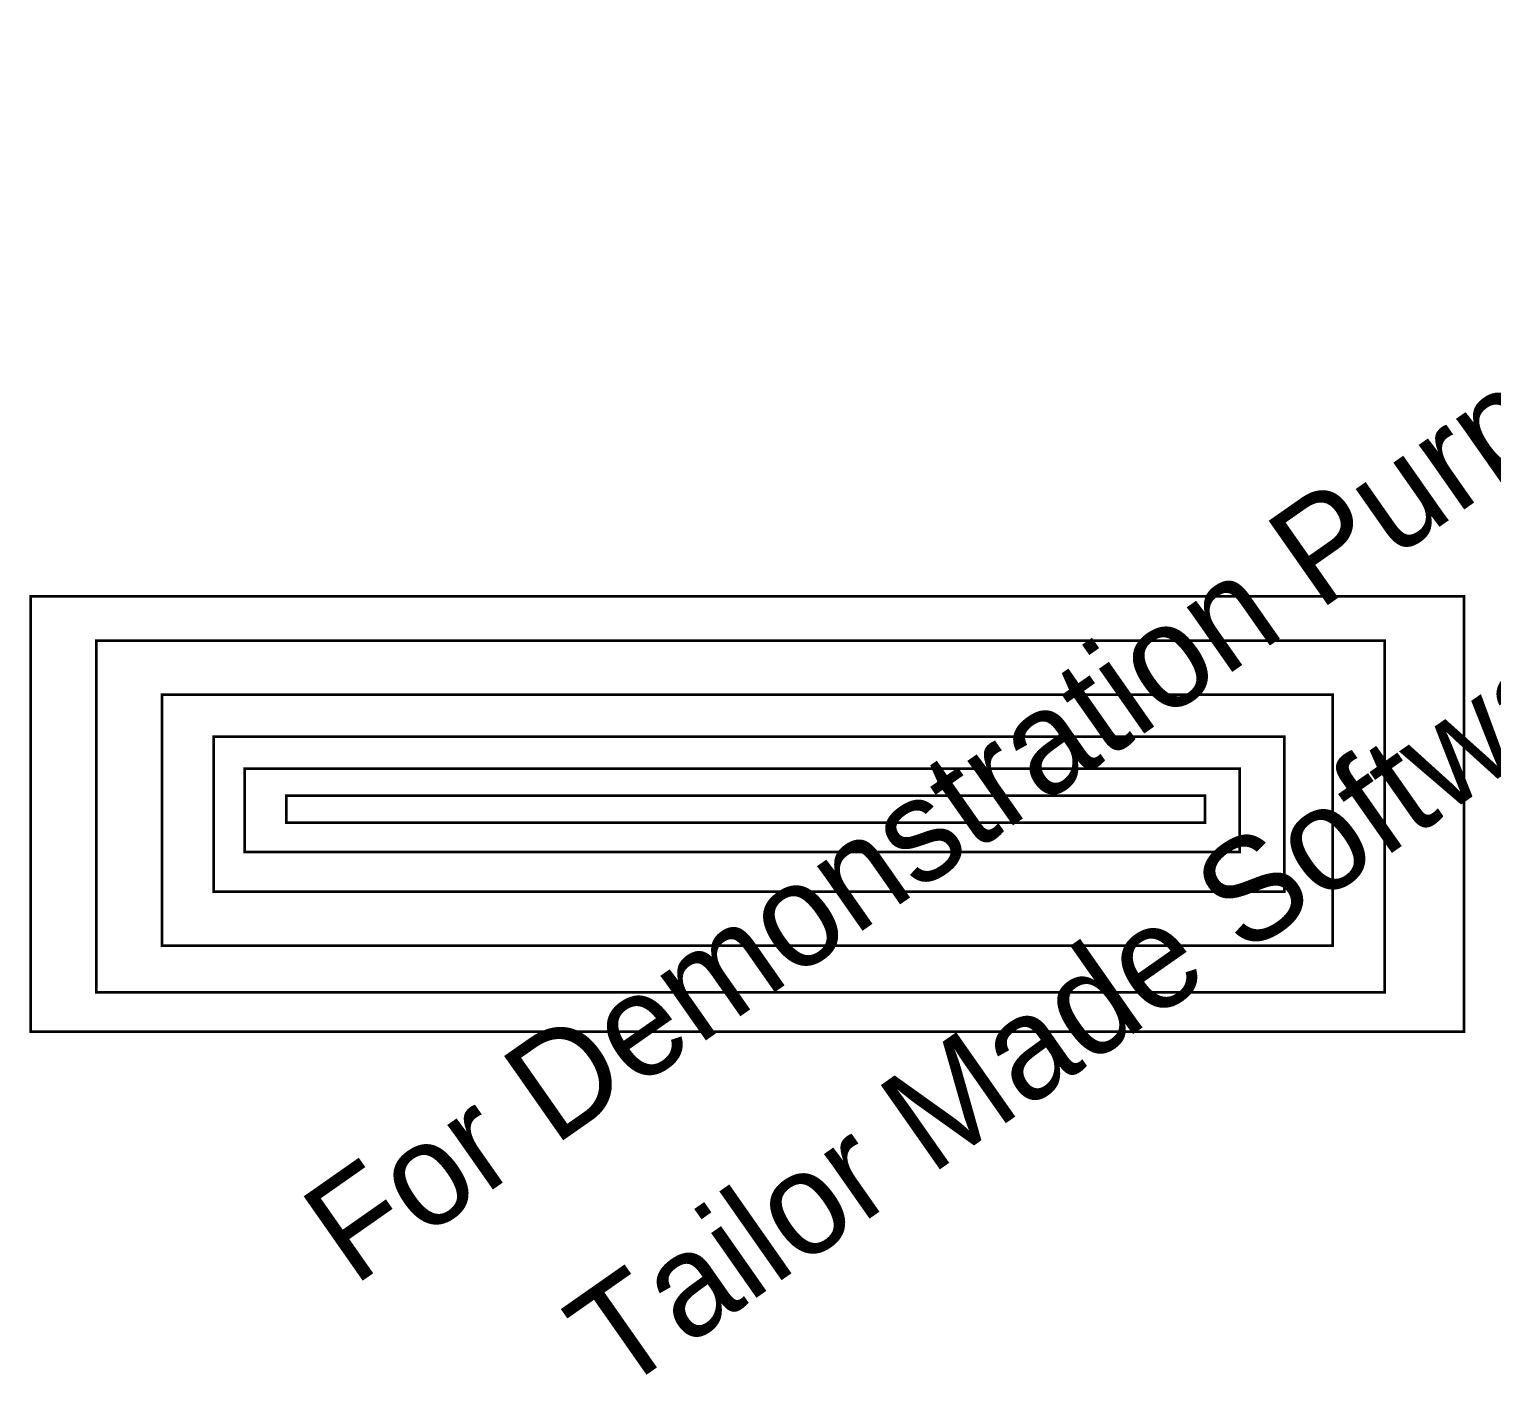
# Model space of a CAD drawing. Extents: x -44 to 79, y 12 to 85.
# Drawn here: x -44 to 24, y 22.1 to 84.6 of the extents above; entities that cross this region are included whole.
import ezdxf

# ---------------------------------------------------------------- set-up
doc = ezdxf.new("R2010")
doc.units = 0
doc.header["$MEASUREMENT"] = 0
doc.layers.add('RedLineLayer_ModelSpace', color=7, linetype='Continuous')

msp = doc.modelspace()

# ---------------------------------------------------------------- linework, layer by layer
at = {"layer": 'RedLineLayer_ModelSpace', "color": 1, "const_width": 0.124}
for points in [[(-43.955, 58.269), (22.678, 58.269), (22.678, 38.033), (-43.955, 38.033), (-43.955, 58.269)], [(-40.905, 56.211), (18.985, 56.211), (18.985, 39.862), (-40.905, 39.862), (-40.905, 56.211)], [(-37.854, 53.696), (16.576, 53.696), (16.576, 42.034), (-37.854, 42.034), (-37.854, 53.696)], [(-35.446, 51.752), (14.328, 51.752), (14.328, 44.549), (-35.446, 44.549), (-35.446, 51.752)], [(-34.001, 50.266), (12.241, 50.266), (12.241, 46.379), (-34.001, 46.379), (-34.001, 50.266)], [(-32.074, 49.008), (10.635, 49.008), (10.635, 47.751), (-32.074, 47.751), (-32.074, 49.008)]]:
    msp.add_lwpolyline(points, close=True, dxfattribs=at)

# ---------------------------------------------------------------- texts
at = {"color": 1, "char_height": 4.78486, "attachment_point": 1, "rotation": 34.99941}
for s, insert in [('For Demonstration Purposes Only', (-31.69, 30.076)), ('Tailor Made Software', (-19.425, 25.052))]:
    msp.add_mtext(s, dxfattribs=dict(at, insert=insert))

doc.saveas('drawing.dxf')
